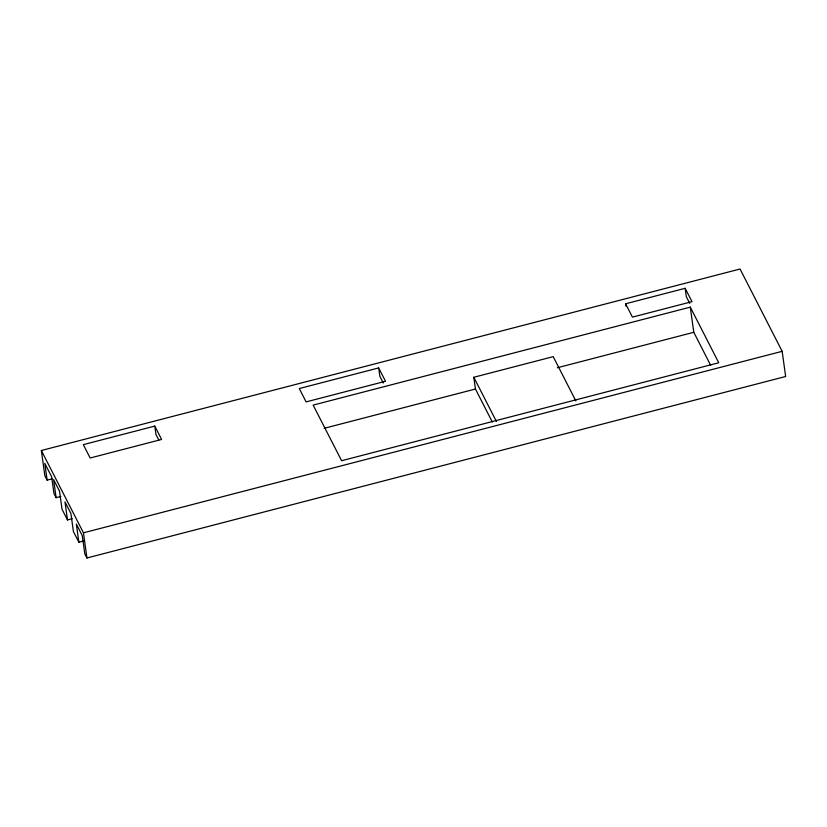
<?xml version="1.0" encoding="UTF-8"?>
<svg xmlns="http://www.w3.org/2000/svg" width="827" height="827" viewBox="0 0 827 827"><rect width="100%" height="100%" fill="white"/><g stroke="black" fill="none" stroke-linecap="round" stroke-linejoin="round"><path stroke-width="1.24" d="M52.122 478.833L47.118 480.125L44.844 475.68L41.35 450.508L740.051 269.013L782.156 351.32L785.65 376.492L86.949 557.987L84.788 553.77L82.276 535.648L76.353 524.08L78.865 542.202L83.63 540.961M154.783 426.091L83.32 444.647L90.153 458.003L161.606 439.437L154.783 426.091L155.952 434.475L158.794 440.036M378.683 367.922L299.291 388.545L306.114 401.901L385.516 381.268L378.683 367.922L379.851 376.316L383.263 382.984M625.615 303.778L685.159 288.303L691.992 301.659L632.438 317.123L625.615 303.778L625.946 306.176M690.297 307.137L313.154 405.106L341.603 460.722L718.746 362.753L690.297 307.137L693.791 332.299L710.62 365.214M492.282 421.935L475.442 389.021L473.809 377.277L553.211 356.654L575.85 400.919M47.118 480.125L44.792 463.347L51.615 476.703L53.951 493.481L56.112 497.699L60.878 496.469M324.153 428.324L475.442 389.021M557.326 367.757L693.791 332.299M56.112 497.699L53.59 479.588L59.513 491.155L62.025 509.277L67.494 519.945L72.249 518.715M41.35 450.508L83.455 532.826L782.156 351.32M689.739 303.375L686.327 296.697L685.159 288.303M473.809 377.277L496.458 421.543M78.865 542.202L73.407 531.523L70.895 513.402L64.971 501.834L67.494 519.945M83.455 532.826L86.949 557.987"/></g></svg>
